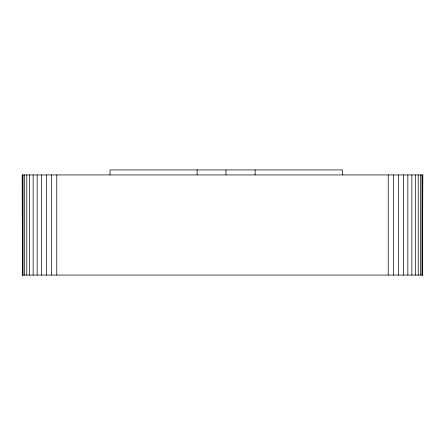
<?xml version="1.0" encoding="UTF-8"?>
<svg xmlns="http://www.w3.org/2000/svg" width="445" height="445" viewBox="0 0 445 445"><rect width="100%" height="100%" fill="white"/><g stroke="black" fill="none" stroke-linecap="round" stroke-linejoin="round"><path stroke-width="0.67" d="M22.25 174.93L22.411 275.077L22.25 174.93L422.75 174.93L422.55 275.077L422.75 174.93M22.25 275.077L422.75 275.077M421.96 174.93L421.96 275.077M420.436 174.93L420.436 275.077M418.211 174.93L418.211 275.077M415.33 174.93L415.33 275.077M411.853 174.93L411.853 275.077M407.843 174.93L407.843 275.077M403.381 174.93L403.381 275.077M398.564 174.93L398.564 275.077M393.475 174.93L393.475 275.077M388.229 174.93L388.229 275.077M342.639 174.93L342.639 169.923L110.015 169.923L110.015 174.93M255.135 169.923L255.135 174.93M226.016 169.923L226.016 174.93M197.107 169.923L197.107 174.93M56.776 174.93L56.776 275.077M51.525 174.93L51.525 275.077M46.436 174.93L46.436 275.077M41.619 174.93L41.619 275.077M37.157 174.93L37.157 275.077M33.147 174.93L33.147 275.077M29.665 174.93L29.665 275.077M26.783 174.93L26.783 275.077M24.564 174.93L24.564 275.077M23.04 174.93L23.04 275.077"/></g></svg>
